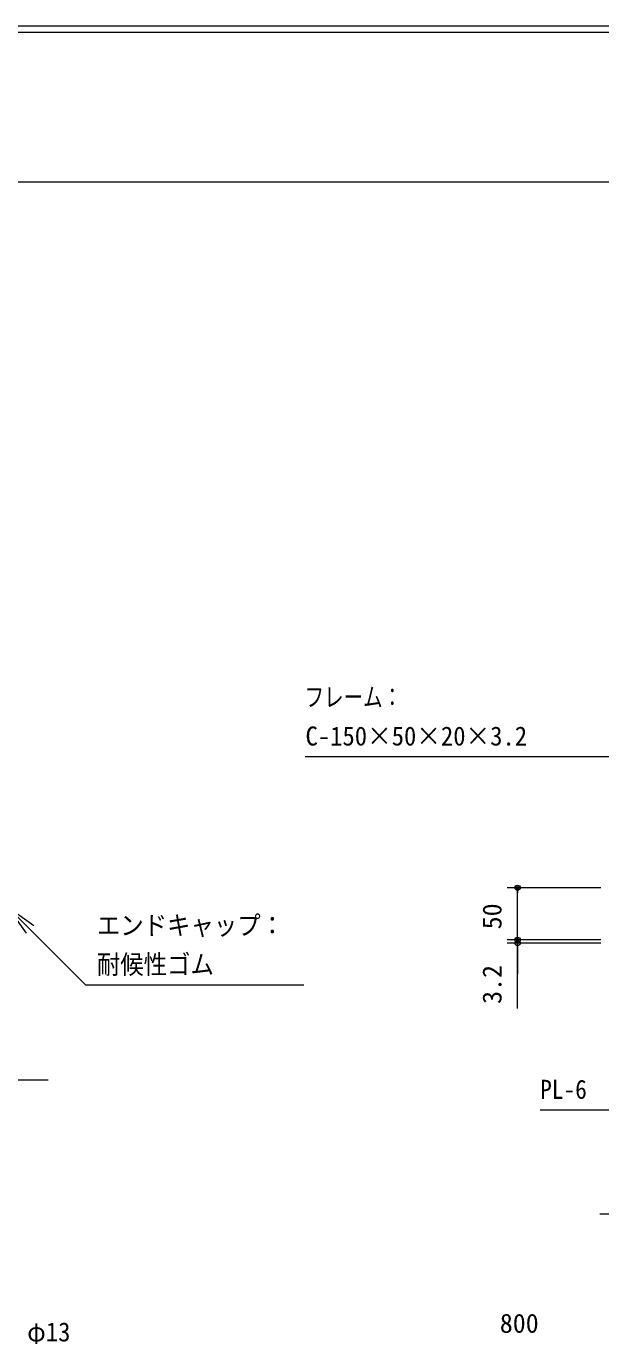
# Model space of a CAD drawing. Units: millimetres at full size, sheet at 1:10; details may follow other scales. Extents: x 5 to 8405, y -5 to 5945.
# Drawn here: x 4327 to 5433, y 3426 to 5945 of the extents above; entities that cross this region are included whole.
import ezdxf
from ezdxf.enums import TextEntityAlignment as Align

# ---------------------------------------------------------------- set-up
doc = ezdxf.new("R2010")
doc.units = ezdxf.units.MM
doc.header["$LTSCALE"] = 10
doc.header["$PDMODE"] = 32
doc.header["$PDSIZE"] = 5
for name, color, linetype, lineweight in [('DEFPOINTS_3', 7, 'Continuous', 0), ('LY_2', 7, 'Continuous', 0), ('LY_5', 7, 'Continuous', 0), ('LY_6', 7, 'Continuous', 0)]:
    doc.layers.add(name, color=color, linetype=linetype, lineweight=lineweight)
doc.styles.add('ＭＳ ゴシック', font='')
doc.styles.get('ＭＳ ゴシック').set_extended_font_data('MS Gothic')

# ---------------------------------------------------------------- blocks, each defined once
blk = doc.blocks.new('-016-_DOTBLANK')
at = {"color": 7, "linetype": 'Continuous', "lineweight": 0}
blk.add_line((-0.5, 0), (-1, 0), dxfattribs=at)
blk.add_circle((0, 0), 0.5, dxfattribs=at)
blk = doc.blocks.new('-003-_U3')
at = {"color": 7, "linetype": 'Continuous', "lineweight": 0}
for p, q in [((-1, 0.1667), (0, 0)), ((0, 0), (-1, 0)), ((-1, -0.1667), (0, 0))]:
    blk.add_line(p, q, dxfattribs=at)

msp = doc.modelspace()

# ---------------------------------------------------------------- linework, layer by layer
at = {"layer": 'DEFPOINTS_3'}
msp.add_line((8405, 5945.21), (5, 5945.21), dxfattribs=at)
at = {"layer": 'LY_2'}
msp.add_line((8055, 5645.21), (355, 5645.21), dxfattribs=at)
at = {"layer": 'LY_5'}
msp.add_line((8384.96, 5933.2), (25.04, 5933.2), dxfattribs=at)
at = {"layer": 'LY_6'}
for p, q in [((4863.9, 4540.54), (5542.9, 4540.54)), ((5432.58, 4287.96), (5252.58, 4287.96)), ((5272.58, 4187.96), (5272.58, 4287.96)), ((5272.58, 4187.96), (5272.58, 4247.96)), ((4334.43, 4207.78), (4440.87, 4101.34)), ((5432.58, 4187.96), (5252.58, 4187.96)), ((5432.58, 4187.96), (5252.58, 4187.96)), ((5272.58, 4181.56), (5272.58, 4187.96)), ((5432.58, 4181.56), (5252.58, 4181.56)), ((5272.58, 4056.03), (5272.58, 4181.56)), ((5272.58, 4181.56), (5272.58, 4121.56)), ((4440.87, 4101.34), (4460.87, 4101.34)), ((4460.87, 4101.34), (4861.07, 4101.34)), ((3878.5, 3918.71), (4369.2, 3918.71)), ((5315.93, 3860.96), (5482.93, 3860.96)), ((5430.94, 3660.96), (5602.94, 3660.96))]:
    msp.add_line(p, q, dxfattribs=at)
for p in [(5272.58, 4287.96), (5272.58, 4187.96)]:
    msp.add_point(p, dxfattribs=at)

# ---------------------------------------------------------------- block references
for name, p, xscale, yscale, rotation in [('-016-_DOTBLANK', (5272.58, 4287.96), 10, 10, 90), ('-003-_U3', (4292, 4250.21), 60, 60, 135), ('-016-_DOTBLANK', (5272.58, 4187.96), 10, 10, 270), ('-016-_DOTBLANK', (5272.58, 4187.96), 10, 10, 270), ('-016-_DOTBLANK', (5272.58, 4181.56), 10, 10, 90)]:
    msp.add_blockref(name, p, dxfattribs=dict(at, xscale=xscale, yscale=yscale, rotation=rotation))

# ---------------------------------------------------------------- texts
at = {"layer": 'LY_6', "style": 'ＭＳ ゴシック'}
for s, width, p in [('フレーム：', 0.75, (4862.61, 4625.54)), ('C-150×50×20×3.2', 0.95, (4864.32, 4550.54)), ('エンドキャップ：', 0.9, (4462.87, 4186.34)), ('耐候性ゴム', 0.9, (4462.87, 4111.34)), ('PL-6', 0.9, (5315.93, 3870.96)), ('グリップ：丸鋼 φ13 ', 0.95, (3972.27, 3404.34))]:
    msp.add_text(s, height=36.66, dxfattribs=dict(at, width=width)).set_placement(p, align=Align.BOTTOM_LEFT)
for s, p in [('50', (5252.58, 4208.01)), ('3.2', (5252.58, 4064.54))]:
    msp.add_text(s, height=36.66, rotation=90, dxfattribs=at).set_placement(p, align=Align.BOTTOM_LEFT)
msp.add_text('800', height=36.66, dxfattribs=at).set_placement((5238.26, 3420.96), align=Align.BOTTOM_LEFT)

doc.saveas('drawing.dxf')
